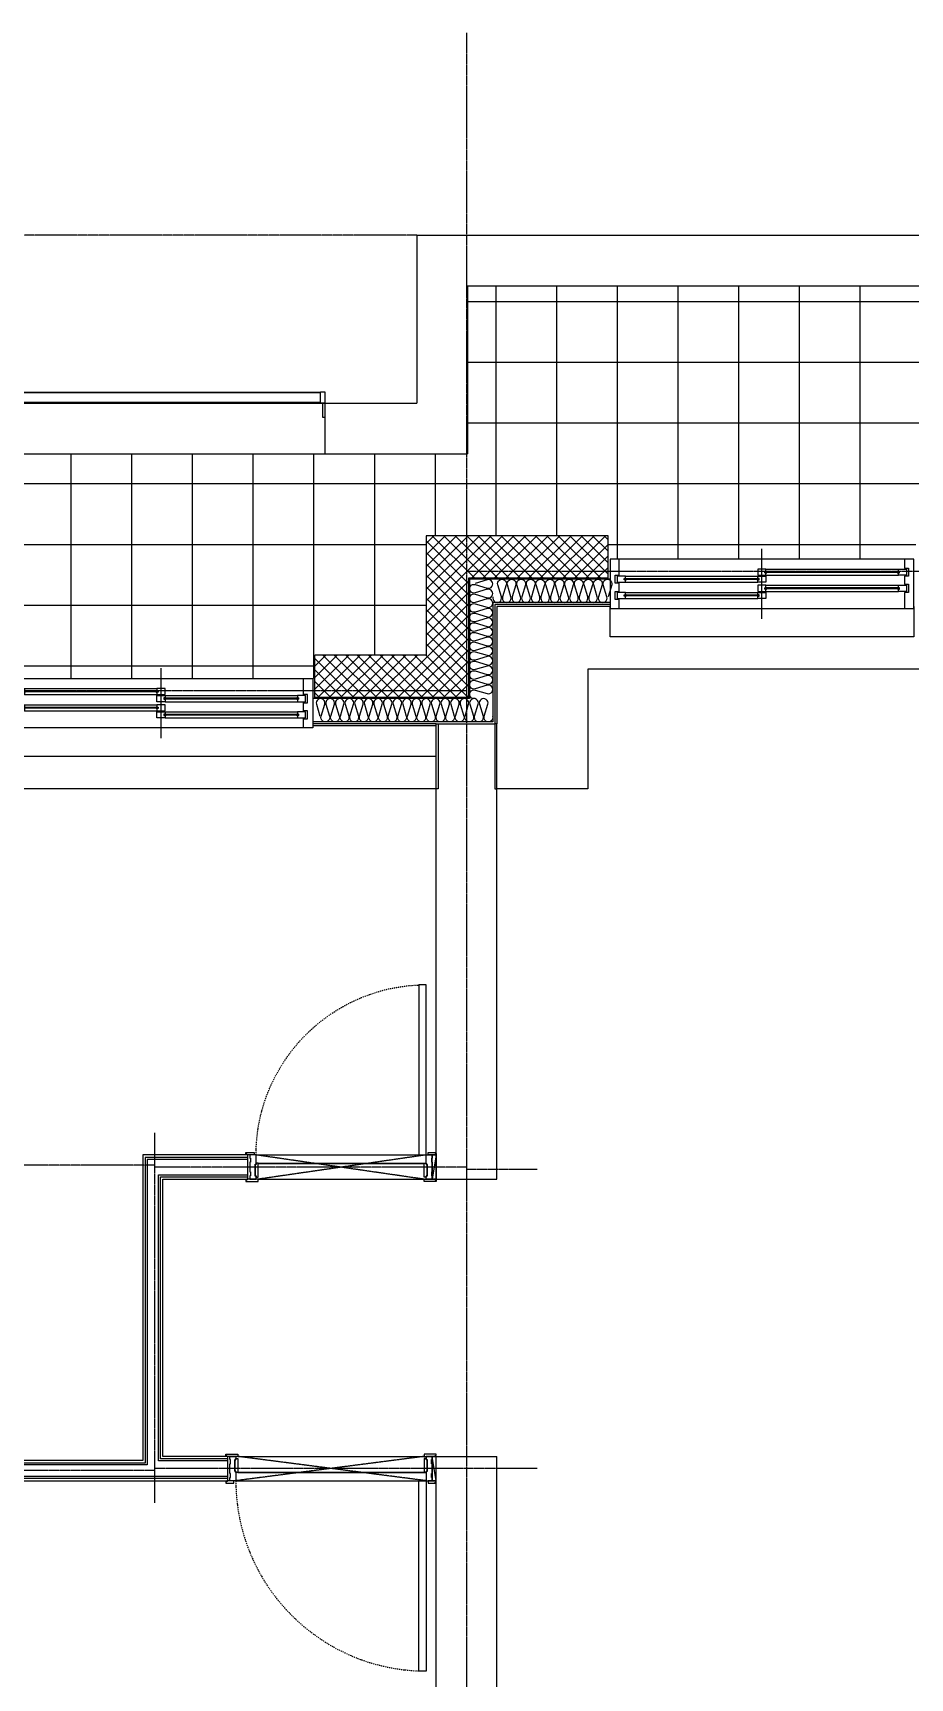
# Model space of a CAD drawing. Header units: millimetres. Extents: x 18456 to 179493, y -203649 to 469211.
# Drawn here: x 129628 to 133963, y 346967 to 355097 of the extents above; entities that cross this region are included whole.
import ezdxf

# ---------------------------------------------------------------- set-up
doc = ezdxf.new("R2010")
doc.units = ezdxf.units.MM
for name, pattern in [('X-평면도(기본형)$0$CEN', [52.5, 50, -1, 0.5, -1]), ('X-평면도(기본형)$0$DASHDOTX2', [2, 1, -0.5, 0, -0.5]), ('X-평면도(기본형)$0$HID', [2.8, 1.8, -1]), ('X-평면도(기본형)$0$HID2', [7.5, 6, -1.5])]:
    doc.linetypes.add(name, pattern=pattern)
for name, color, linetype, true_color in [('X-평면도(기본형)$0$40HAT', 9, 'Continuous', 0x808080), ('X-평면도(기본형)$0$4ELE', 4, 'Continuous', 0x00ffff), ('X-평면도(기본형)$0$4GYP', 4, 'Continuous', 0x00ffff), ('X-평면도(기본형)$0$7GYP', 7, 'Continuous', 0x000000), ('X-평면도(기본형)$0$AHID', 5, 'X-평면도(기본형)$0$HID', 0x0000ff), ('X-평면도(기본형)$0$CEN', 1, 'X-평면도(기본형)$0$CEN', 0xff0000), ('X-평면도(기본형)$0$DOOR', 4, 'Continuous', 0x00ffff), ('X-평면도(기본형)$0$ETC', 9, 'Continuous', 0x808080), ('X-평면도(기본형)$0$INS', 9, 'Continuous', 0x808080), ('X-평면도(기본형)$0$INSUL', 9, 'Continuous', 0x808080), ('X-평면도(기본형)$0$TIL', 5, 'Continuous', 0x0000ff), ('X-평면도(기본형)$0$UIS', 7, 'X-평면도(기본형)$0$HID2', 0x000000), ('X-평면도(기본형)$0$W1', 2, 'Continuous', 0xffff00), ('X-평면도(기본형)$0$W2', 3, 'Continuous', 0x00ff00), ('X-평면도(기본형)$0$WID', 4, 'Continuous', 0x00ffff)]:
    doc.layers.add(name, color=color, linetype=linetype, true_color=true_color)

# ---------------------------------------------------------------- blocks, each defined once
blk = doc.blocks.new('X-평면도(기본형)$0$100012')
at = {"layer": 'X-평면도(기본형)$0$DOOR', "color": 1, "linetype": 'ByBlock', "true_color": 0xff0000}
blk.add_line((-20, 0), (0, -120), dxfattribs=at)
at = {"layer": 'X-평면도(기본형)$0$DOOR', "color": 5, "true_color": 0x0000ff}
for p, q in [((960, -40), (40, -40)), ((960, -43), (40, -43))]:
    blk.add_line(p, q, dxfattribs=at)
at = {"layer": 'X-평면도(기본형)$0$DOOR'}
for points in [[(30, 0), (30, 940.8), (66, 940.8), (66, 0)], [(30, 0), (30, 940.8), (66, 940.8), (66, 0)], [(0, 0), (0, -15.9), (3, -15.9), (3, -35.9), (0, -35.9), (0, -84.1), (3, -84.1), (3, -104.1), (0, -104.1), (0, -120), (30, -120), (30, -105), (25, -105), (25, -45), (30, -45), (30, -40), (30, 0)], [(1000, 0), (1000, -15.9), (997, -15.9), (997, -35.9), (1000, -35.9), (1000, -84.1), (997, -84.1), (997, -104.1), (1000, -104.1), (1000, -120), (999.1, -120), (980, -120), (970, -120), (970, -105), (975, -105), (975, -45), (970, -45), (970, -40), (970, 0)], [(40, -40), (30, -40), (30, -47), (25, -47), (25, -103), (30, -103), (30, -110), (40, -110)], [(960, -40), (970, -40), (970, -47), (975, -47), (975, -103), (970, -103), (970, -110), (960, -110)]]:
    blk.add_lwpolyline(points, close=True, dxfattribs=at)
at = {"layer": 'X-평면도(기본형)$0$DOOR', "linetype": 'ByBlock'}
for points in [[(-15, 12), (-15, 7), (-20, 7), (-20, 0), (20, 0), (20, 12)], [(1015, 0), (1015, 5), (1020, 5), (1020, 12), (980, 12), (980, 0)], [(-15, -120), (-15, -125), (-20, -125), (-20, -132), (40, -132), (40, -120)], [(1015, -120), (1015, -125), (1020, -125), (1020, -132), (960, -132), (960, -120)]]:
    blk.add_lwpolyline(points, close=True, dxfattribs=at)
at = {"layer": 'X-평면도(기본형)$0$DOOR', "color": 1, "linetype": 'ByBlock', "true_color": 0xff0000}
blk.add_lwpolyline([(-20, 0), (-20, -120), (0, -120), (0, 0)], close=True, dxfattribs=at)
at = {"layer": 'X-평면도(기본형)$0$DOOR', "color": 1, "linetype": 'X-평면도(기본형)$0$HID', "true_color": 0xff0000}
blk.add_lwpolyline([(960, -120), (40, -120), (970, 0), (30, 0)], close=True, dxfattribs=at)
at = {"layer": 'X-평면도(기본형)$0$DOOR', "color": 1, "linetype": 'X-평면도(기본형)$0$DASHDOTX2', "ltscale": 5, "true_color": 0xff0000}
blk.add_arc((28.6, -0.6), 941.4, 0.03802, 87.72378, dxfattribs=at)
blk = doc.blocks.new('X-평면도(기본형)$0$DW1500')
at = {"layer": 'X-평면도(기본형)$0$WID', "color": 8, "true_color": 0x808080}
for p, q in [((1455, 0), (45, 0)), ((766.5, -63), (1428.5, -63)), ((766.5, -63), (766.5, -67)), ((766.5, -67), (1428.5, -67)), ((1428.5, -63), (1428.5, -67)), ((71.5, -98), (733.5, -98)), ((71.5, -98), (71.5, -102)), ((71.5, -102), (733.5, -102)), ((733.5, -98), (733.5, -102)), ((766.5, -143), (1428.5, -143)), ((766.5, -143), (766.5, -147)), ((766.5, -147), (1428.5, -147)), ((1428.5, -143), (1428.5, -147)), ((71.5, -178), (733.5, -178)), ((71.5, -178), (71.5, -182)), ((71.5, -182), (733.5, -182)), ((733.5, -178), (733.5, -182)), ((45, -245), (1455, -245))]:
    blk.add_line(p, q, dxfattribs=at)
at = {"layer": 'X-평면도(기본형)$0$WID', "color": 1, "true_color": 0xff0000}
blk.add_line((750, 50), (750, -295), dxfattribs=at)
at = {"layer": 'X-평면도(기본형)$0$WID'}
for p, q in [((1425, -50), (770, -50)), ((1425, -80), (770, -80)), ((730, -85), (75, -85)), ((730, -115), (75, -115)), ((1425, -130), (770, -130)), ((1425, -160), (770, -160)), ((730, -165), (75, -165)), ((730, -195), (75, -195))]:
    blk.add_line(p, q, dxfattribs=at)
for points in [[(0, -245), (45, -245), (45, -200), (25, -200), (25, -160), (45, -160), (45, -120), (25, -120), (25, -80), (45, -80), (45, 0), (0, 0)], [(1500, 0), (1455, 0), (1455, -45), (1475, -45), (1475, -85), (1455, -85), (1455, -125), (1475, -125), (1475, -165), (1455, -165), (1455, -245), (1500, -245)], [(770, -80), (730, -80), (730, -50), (770, -50), (770, -60), (764.5, -61.8), (764.5, -68.2), (770, -70)], [(1425, -80), (1465, -80), (1465, -50), (1425, -50), (1425, -60), (1430.5, -61.8), (1430.5, -68.2), (1425, -70)], [(75, -115), (35, -115), (35, -85), (75, -85), (75, -95), (69.5, -96.8), (69.5, -103.2), (75, -105)], [(730, -115), (770, -115), (770, -85), (730, -85), (730, -95), (735.5, -96.8), (735.5, -103.2), (730, -105)], [(770, -160), (730, -160), (730, -130), (770, -130), (770, -140), (764.5, -141.8), (764.5, -148.2), (770, -150)], [(1425, -160), (1465, -160), (1465, -130), (1425, -130), (1425, -140), (1430.5, -141.8), (1430.5, -148.2), (1425, -150)], [(75, -195), (35, -195), (35, -165), (75, -165), (75, -175), (69.5, -176.8), (69.5, -183.2), (75, -185)], [(730, -195), (770, -195), (770, -165), (730, -165), (730, -175), (735.5, -176.8), (735.5, -183.2), (730, -185)]]:
    blk.add_lwpolyline(points, close=True, dxfattribs=at)
at = {"layer": 'X-평면도(기본형)$0$WID', "color": 8, "true_color": 0x808080}
for points in [[(770, -59.2), (772.7, -60.6), (773.3, -61.6), (773.8, -63)], [(770, -70.8), (772.7, -69.4), (773.3, -68.4), (773.8, -67)], [(1425, -59.2), (1422.3, -60.6), (1421.7, -61.6), (1421.2, -63)], [(1425, -70.8), (1422.3, -69.4), (1421.7, -68.4), (1421.2, -67)], [(75, -94.2), (77.7, -95.6), (78.3, -96.6), (78.8, -98)], [(75, -105.8), (77.7, -104.4), (78.3, -103.4), (78.8, -102)], [(730, -94.2), (727.3, -95.6), (726.7, -96.6), (726.2, -98)], [(730, -105.8), (727.3, -104.4), (726.7, -103.4), (726.2, -102)], [(770, -139.2), (772.7, -140.6), (773.3, -141.6), (773.8, -143)], [(770, -150.8), (772.7, -149.4), (773.3, -148.4), (773.8, -147)], [(1425, -139.2), (1422.3, -140.6), (1421.7, -141.6), (1421.2, -143)], [(1425, -150.8), (1422.3, -149.4), (1421.7, -148.4), (1421.2, -147)], [(75, -174.2), (77.7, -175.6), (78.3, -176.6), (78.8, -178)], [(75, -185.8), (77.7, -184.4), (78.3, -183.4), (78.8, -182)], [(730, -174.2), (727.3, -175.6), (726.7, -176.6), (726.2, -178)], [(730, -185.8), (727.3, -184.4), (726.7, -183.4), (726.2, -182)]]:
    blk.add_lwpolyline(points, dxfattribs=at)
blk = doc.blocks.new('U140 (X-평면도(기본형)$0$ins-l)')
at = {"layer": 'X-평면도(기본형)$0$INSUL', "color": 8, "true_color": 0x808080}
for p, q in [((36.9, 24.2), (21.4, 75.8)), ((57.5, 75.8), (42, 24.2)), ((78.1, 24.2), (62.6, 75.8)), ((98.7, 75.8), (83.2, 24.2)), ((119.3, 24.2), (103.8, 75.8)), ((139.9, 75.8), (124.5, 24.2)), ((160.5, 24.2), (145.1, 75.8)), ((181.1, 75.8), (165.7, 24.2)), ((201.7, 24.2), (186.3, 75.8)), ((222.3, 75.8), (206.9, 24.2)), ((243, 24.2), (227.5, 75.8)), ((263.6, 75.8), (248.1, 24.2)), ((284.2, 24.2), (268.7, 75.8)), ((304.8, 75.8), (289.3, 24.2)), ((325.4, 24.2), (309.9, 75.8)), ((346, 75.8), (330.6, 24.2)), ((366.6, 24.2), (351.2, 75.8)), ((387.2, 75.8), (371.8, 24.2)), ((407.8, 24.2), (392.4, 75.8)), ((428.4, 75.8), (413, 24.2)), ((449.1, 24.2), (433.6, 75.8)), ((469.7, 75.8), (454.2, 24.2)), ((490.3, 24.2), (474.8, 75.8)), ((510.9, 75.8), (495.4, 24.2))]:
    blk.add_line(p, q, dxfattribs=at)
at = {"layer": 'X-평면도(기본형)$0$INSUL', "color": 8, "true_color": 0x808080, "extrusion": (0, 0, -1)}
for centre in [(-39.4, 81.2), (-80.7, 81.2), (-121.9, 81.2), (-163.1, 81.2), (-204.3, 81.2), (-245.5, 81.2), (-286.8, 81.2), (-328, 81.2), (-369.2, 81.2), (-410.4, 81.2), (-451.6, 81.2), (-492.9, 81.2)]:
    blk.add_arc(centre, 18.8, 343.30076, 196.69924, dxfattribs=at)
at = {"layer": 'X-평면도(기본형)$0$INSUL', "color": 8, "true_color": 0x808080}
for centre in [(18.8, 18.8), (60, 18.8), (101.3, 18.8), (142.5, 18.8), (183.7, 18.8), (224.9, 18.8), (266.1, 18.8), (307.4, 18.8), (348.6, 18.8), (389.8, 18.8), (431, 18.8), (472.2, 18.8)]:
    blk.add_arc(centre, 18.8, 163.30076, 16.69924, dxfattribs=at)
blk = doc.blocks.new('U105 (X-평면도(기본형)$0$ins-l)')
at = {"layer": 'X-평면도(기본형)$0$INSUL', "color": 8, "true_color": 0x808080}
for p, q in [((36.9, 24.2), (21.4, 75.8)), ((57.5, 75.8), (42, 24.2)), ((78.1, 24.2), (62.6, 75.8)), ((98.7, 75.8), (83.2, 24.2)), ((119.3, 24.2), (103.8, 75.8)), ((139.9, 75.8), (124.5, 24.2)), ((160.5, 24.2), (145.1, 75.8)), ((181.1, 75.8), (165.7, 24.2)), ((201.7, 24.2), (186.3, 75.8)), ((222.3, 75.8), (206.9, 24.2)), ((243, 24.2), (227.5, 75.8)), ((263.6, 75.8), (248.1, 24.2)), ((284.2, 24.2), (268.7, 75.8)), ((304.8, 75.8), (289.3, 24.2)), ((325.4, 24.2), (309.9, 75.8)), ((346, 75.8), (330.6, 24.2)), ((366.6, 24.2), (351.2, 75.8)), ((387.2, 75.8), (371.8, 24.2)), ((407.8, 24.2), (392.4, 75.8)), ((428.4, 75.8), (413, 24.2)), ((449.1, 24.2), (433.6, 75.8)), ((469.7, 75.8), (454.2, 24.2)), ((490.3, 24.2), (474.8, 75.8)), ((510.9, 75.8), (495.4, 24.2))]:
    blk.add_line(p, q, dxfattribs=at)
at = {"layer": 'X-평면도(기본형)$0$INSUL', "color": 8, "true_color": 0x808080, "extrusion": (0, 0, -1)}
for centre in [(-39.4, 81.2), (-80.7, 81.2), (-121.9, 81.2), (-163.1, 81.2), (-204.3, 81.2), (-245.5, 81.2), (-286.8, 81.2), (-328, 81.2), (-369.2, 81.2), (-410.4, 81.2), (-451.6, 81.2), (-492.9, 81.2)]:
    blk.add_arc(centre, 18.8, 343.30076, 196.69924, dxfattribs=at)
at = {"layer": 'X-평면도(기본형)$0$INSUL', "color": 8, "true_color": 0x808080}
for centre in [(18.8, 18.8), (60, 18.8), (101.3, 18.8), (142.5, 18.8), (183.7, 18.8), (224.9, 18.8), (266.1, 18.8), (307.4, 18.8), (348.6, 18.8), (389.8, 18.8), (431, 18.8), (472.2, 18.8)]:
    blk.add_arc(centre, 18.8, 163.30076, 16.69924, dxfattribs=at)
blk = doc.blocks.new('U152 (X-평면도(기본형)$0$ins-l)')
at = {"layer": 'X-평면도(기본형)$0$INSUL', "color": 8, "true_color": 0x808080}
for p, q in [((36.9, 24.2), (21.4, 75.8)), ((57.5, 75.8), (42, 24.2)), ((78.1, 24.2), (62.6, 75.8)), ((98.7, 75.8), (83.2, 24.2)), ((119.3, 24.2), (103.8, 75.8)), ((139.9, 75.8), (124.5, 24.2)), ((160.5, 24.2), (145.1, 75.8)), ((181.1, 75.8), (165.7, 24.2)), ((201.7, 24.2), (186.3, 75.8)), ((222.3, 75.8), (206.9, 24.2)), ((243, 24.2), (227.5, 75.8)), ((263.6, 75.8), (248.1, 24.2)), ((284.2, 24.2), (268.7, 75.8)), ((304.8, 75.8), (289.3, 24.2)), ((325.4, 24.2), (309.9, 75.8)), ((346, 75.8), (330.6, 24.2)), ((366.6, 24.2), (351.2, 75.8)), ((387.2, 75.8), (371.8, 24.2)), ((407.8, 24.2), (392.4, 75.8)), ((428.4, 75.8), (413, 24.2)), ((449.1, 24.2), (433.6, 75.8)), ((469.7, 75.8), (454.2, 24.2)), ((490.3, 24.2), (474.8, 75.8)), ((510.9, 75.8), (495.4, 24.2)), ((531.5, 24.2), (516, 75.8)), ((552.1, 75.8), (536.6, 24.2)), ((572.7, 24.2), (557.3, 75.8)), ((593.3, 75.8), (577.9, 24.2)), ((613.9, 24.2), (598.5, 75.8)), ((634.5, 75.8), (619.1, 24.2)), ((655.2, 24.2), (639.7, 75.8)), ((675.8, 75.8), (660.3, 24.2)), ((696.4, 24.2), (680.9, 75.8)), ((717, 75.8), (701.5, 24.2)), ((737.6, 24.2), (722.1, 75.8)), ((758.2, 75.8), (742.7, 24.2))]:
    blk.add_line(p, q, dxfattribs=at)
at = {"layer": 'X-평면도(기본형)$0$INSUL', "color": 8, "true_color": 0x808080, "extrusion": (0, 0, -1)}
for centre in [(-39.4, 81.2), (-80.7, 81.2), (-121.9, 81.2), (-163.1, 81.2), (-204.3, 81.2), (-245.5, 81.2), (-286.8, 81.2), (-328, 81.2), (-369.2, 81.2), (-410.4, 81.2), (-451.6, 81.2), (-492.9, 81.2), (-534.1, 81.2), (-575.3, 81.2), (-616.5, 81.2), (-657.7, 81.2), (-699, 81.2), (-740.2, 81.2)]:
    blk.add_arc(centre, 18.8, 343.30076, 196.69924, dxfattribs=at)
at = {"layer": 'X-평면도(기본형)$0$INSUL', "color": 8, "true_color": 0x808080}
for centre in [(18.8, 18.8), (60, 18.8), (101.3, 18.8), (142.5, 18.8), (183.7, 18.8), (224.9, 18.8), (266.1, 18.8), (307.4, 18.8), (348.6, 18.8), (389.8, 18.8), (431, 18.8), (472.2, 18.8), (513.5, 18.8), (554.7, 18.8), (595.9, 18.8), (637.1, 18.8), (678.3, 18.8), (719.6, 18.8)]:
    blk.add_arc(centre, 18.8, 163.30076, 16.69924, dxfattribs=at)
blk = doc.blocks.new('X-평면도(기본형)$0$wd120900')
at = {"layer": 'X-평면도(기본형)$0$DOOR', "color": 1, "linetype": 'ByBlock', "true_color": 0xff0000}
blk.add_line((-20, 120), (0, 0), dxfattribs=at)
at = {"layer": 'X-평면도(기본형)$0$DOOR', "color": 5, "true_color": 0x0000ff}
for p, q in [((860, 80), (40, 80)), ((860, 77), (40, 77))]:
    blk.add_line(p, q, dxfattribs=at)
at = {"layer": 'X-평면도(기본형)$0$DOOR'}
for points in [[(30, 120), (30, 960), (66, 960), (66, 120)], [(30, 120), (30, 960), (66, 960), (66, 120)], [(0, 120), (0, 104.1), (3, 104.1), (3, 84.1), (0, 84.1), (0, 35.9), (3, 35.9), (3, 15.9), (0, 15.9), (0, 0), (30, 0), (30, 15), (25, 15), (25, 75), (30, 75), (30, 80), (30, 120)], [(900, 120), (900, 104.1), (897, 104.1), (897, 84.1), (900, 84.1), (900, 35.9), (897, 35.9), (897, 15.9), (900, 15.9), (900, 0), (899.1, 0), (880, 0), (870, 0), (870, 15), (875, 15), (875, 75), (870, 75), (870, 80), (870, 120)], [(40, 80), (30, 80), (30, 73), (25, 73), (25, 17), (30, 17), (30, 10), (40, 10)], [(860, 80), (870, 80), (870, 73), (875, 73), (875, 17), (870, 17), (870, 10), (860, 10)]]:
    blk.add_lwpolyline(points, close=True, dxfattribs=at)
at = {"layer": 'X-평면도(기본형)$0$DOOR', "linetype": 'ByBlock'}
for points in [[(-15, 132), (-15, 127), (-20, 127), (-20, 120), (20, 120), (20, 132)], [(915, 120), (915, 125), (920, 125), (920, 132), (880, 132), (880, 120)], [(-15, 0), (-15, -5), (-20, -5), (-20, -12), (40, -12), (40, 0)], [(915, 0), (915, -5), (920, -5), (920, -12), (860, -12), (860, 0)]]:
    blk.add_lwpolyline(points, close=True, dxfattribs=at)
at = {"layer": 'X-평면도(기본형)$0$DOOR', "color": 1, "linetype": 'ByBlock', "true_color": 0xff0000}
blk.add_lwpolyline([(-20, 120), (-20, 0), (0, 0), (0, 120)], close=True, dxfattribs=at)
at = {"layer": 'X-평면도(기본형)$0$DOOR', "color": 1, "linetype": 'X-평면도(기본형)$0$HID', "true_color": 0xff0000}
blk.add_lwpolyline([(860, 0), (40, 0), (870, 120), (30, 120)], close=True, dxfattribs=at)
at = {"layer": 'X-평면도(기본형)$0$DOOR', "color": 1, "linetype": 'X-평면도(기본형)$0$DASHDOTX2', "ltscale": 5, "true_color": 0xff0000}
blk.add_arc((28.6, 119.4), 841.4, 0.03802, 87.45308, dxfattribs=at)
blk = doc.blocks.new('U165 (X-평면도(기본형)$0$ng)')
at = {"color": 0, "linetype": 'ByBlock', "lineweight": -2}
for p, q in [((-810, -103.5), (-810, 22.5)), ((-810, 22.5), (-800, 22.5)), ((-800, 22.5), (-800, -47.5)), ((800, 22.5), (810, 22.5)), ((800, -47.5), (800, 22.5)), ((810, 22.5), (810, -103.5)), ((-810, -47.5), (-788, -47.5)), ((-788, -47.5), (-788, -50.5)), ((788, -50.5), (-788, -50.5)), ((-788, -50.5), (-788, -100.5)), ((-788, -50.5), (788, -50.5)), ((788, -50.5), (788, -47.5)), ((788, -47.5), (810, -47.5)), ((788, -100.5), (788, -50.5)), ((-788, -103.5), (-810, -103.5)), ((-788, -100.5), (788, -100.5)), ((788, -100.5), (-788, -100.5)), ((-788, -100.5), (-788, -103.5)), ((788, -103.5), (788, -100.5)), ((810, -103.5), (788, -103.5))]:
    blk.add_line(p, q, dxfattribs=at)

msp = doc.modelspace()

# ---------------------------------------------------------------- hatches: boundary and pattern name
at = {"layer": 'X-평면도(기본형)$0$40HAT'}
h = msp.add_hatch(dxfattribs=at)
h.set_pattern_fill('H3', color=256, scale=40, style=0, pattern_type=2)
h.set_pattern_definition([(315, (-174175.336, 75338.112), (28.2842712, 28.2842712), []), (45, (-174175.336, 75338.112), (-28.2842712, 28.2842712), [])])
h.paths.add_polyline_path([(131021.3, 351812.4), (131021.3, 352022.4), (131571.3, 352022.4), (131571.3, 352612.4), (132471.3, 352612.4), (132471.3, 352402.4), (131781.3, 352402.4), (131781.3, 351812.4)], flags=0)
at = {"layer": 'X-평면도(기본형)$0$TIL'}
h = msp.add_hatch(dxfattribs=at)
h.set_pattern_fill('H3', color=256, scale=300, angle=45, style=0, pattern_type=2)
h.set_pattern_definition([(360, (-512482.68, 372669.67), (2e-13, 300), []), (90, (-512482.68, 372669.67), (-300, 9e-14), [])])
h.paths.add_polyline_path([(140631.3, 353847.4), (137281.3, 353847.4), (137281.3, 352952.4), (136531.3, 352952.4), (136531.3, 353847.4), (131776.3, 353847.4), (131776.3, 353017.4), (128901.3, 353017.4), (128901.3, 352022.4), (129501.3, 352022.4), (129501.3, 351907.4), (131021.3, 351907.4), (131021.3, 352022.4), (131571.3, 352022.4), (131571.3, 352612.4), (132471.3, 352612.4), (132471.3, 352497.4), (133991.3, 352497.4), (133991.3, 352612.4), (137661.3, 352612.4), (137661.3, 352497.4), (139181.3, 352497.4), (139181.3, 352612.4), (139581.3, 352612.4), (139731.3, 352612.4), (140631.3, 352612.4)], flags=0)

# ---------------------------------------------------------------- linework, layer by layer
at = {"layer": 'X-평면도(기본형)$0$4ELE'}
for p, q in [((129451.3, 353267.4), (131071.3, 353267.4)), ((129451.3, 353017.4), (131071.3, 353017.4))]:
    msp.add_line(p, q, dxfattribs=at)
at = {"layer": 'X-평면도(기본형)$0$4GYP'}
for p, q in [((131911.3, 352272.4), (131911.3, 351682.4)), ((132481.3, 352272.4), (131911.3, 352272.4)), ((131921.3, 352262.4), (131921.3, 351682.4)), ((132481.3, 352262.4), (131921.3, 352262.4)), ((131621.3, 351682.4), (131011.3, 351682.4)), ((131621.3, 351672.4), (131011.3, 351672.4))]:
    msp.add_line(p, q, dxfattribs=at)
at = {"layer": 'X-평면도(기본형)$0$7GYP'}
for p, q in [((130691.3, 349432.4), (130691.3, 349552.4)), ((130591.3, 347942.4), (130591.3, 348062.4))]:
    msp.add_line(p, q, dxfattribs=at)
for points in [[(130691.3, 349530.4), (130193.3, 349530.4), (130193.3, 348020.4), (127779.3, 348020.4), (127779.3, 349452.4)], [(130691.3, 349539.9), (130183.8, 349539.9), (130183.8, 348029.9), (127788.8, 348029.9), (127788.8, 349452.4)], [(130691.3, 349552.4), (130171.3, 349552.4), (130171.3, 348042.4), (127801.3, 348042.4), (127801.3, 349452.4)], [(127701.3, 349452.4), (127701.3, 347942.4), (130591.3, 347942.4)], [(127713.8, 349452.4), (127713.8, 347954.9), (130591.3, 347954.9)], [(127723.3, 349452.4), (127723.3, 347964.4), (130591.3, 347964.4)], [(130591.3, 348040.4), (130249.3, 348040.4), (130249.3, 349454.4), (130691.3, 349454.4)], [(130591.3, 348049.9), (130258.8, 348049.9), (130258.8, 349444.9), (130691.3, 349444.9)], [(130591.3, 348062.4), (130271.3, 348062.4), (130271.3, 349432.4), (130691.3, 349432.4)]]:
    msp.add_lwpolyline(points, dxfattribs=at)
at = {"layer": 'X-평면도(기본형)$0$AHID'}
msp.add_line((128901.3, 351522.4), (131621.3, 351522.4), dxfattribs=at)
msp.add_lwpolyline([(133981.3, 352262.4), (133981.3, 352112.4), (132481.3, 352112.4), (132481.3, 352262.4)], dxfattribs=at)
at = {"layer": 'X-평면도(기본형)$0$CEN'}
for p, q in [((131771.3, 355097.4), (131771.3, 341277.4)), ((131526.3, 354097.4), (124286.3, 354097.4)), ((131771.3, 352437.4), (140831.3, 352437.4)), ((128846.3, 351847.4), (131771.3, 351847.4)), ((130231.3, 347832.4), (130231.3, 349662.4)), ((130231.3, 349502.4), (128831.3, 349502.4)), ((131771.3, 349492.4), (130231.3, 349492.4)), ((131771.3, 349482.4), (132121.3, 349482.4)), ((130231.3, 347992.4), (127591.3, 347992.4)), ((132121.3, 348002.4), (130231.3, 348002.4))]:
    msp.add_line(p, q, dxfattribs=at)
at = {"layer": 'X-평면도(기본형)$0$INS'}
for p, q in [((131786.3, 352397.4), (131786.3, 351807.4)), ((132481.3, 352397.4), (131786.3, 352397.4)), ((131901.3, 352282.4), (131901.3, 351692.4)), ((132481.3, 352282.4), (131901.3, 352282.4)), ((131786.3, 351807.4), (131011.3, 351807.4)), ((131901.3, 351692.4), (131011.3, 351692.4))]:
    msp.add_line(p, q, dxfattribs=at)
for points in [[(131621.3, 351362.4), (131621.3, 351682.4), (131631.3, 351682.4)], [(131921.3, 351362.4), (131921.3, 351682.4), (131911.3, 351682.4)]]:
    msp.add_lwpolyline(points, dxfattribs=at)
at = {"layer": 'X-평면도(기본형)$0$UIS'}
for points in [[(140181.3, 351782.4), (140181.3, 351952.4), (132371.3, 351952.4), (132371.3, 351362.4), (131921.3, 351362.4)], [(131621.3, 351362.4), (128791.3, 351362.4)]]:
    msp.add_lwpolyline(points, dxfattribs=at)
at = {"layer": 'X-평면도(기본형)$0$W1'}
for p, q in [((131526.3, 354097.4), (134211.3, 354097.4)), ((131526.3, 354097.4), (131526.3, 353267.4)), ((131776.3, 353847.4), (134211.3, 353847.4)), ((131776.3, 353847.4), (131776.3, 353017.4)), ((131071.3, 353267.4), (131071.3, 353017.4)), ((131071.3, 353267.4), (131526.3, 353267.4)), ((131071.3, 353017.4), (131776.3, 353017.4)), ((131631.3, 351682.4), (131911.3, 351682.4)), ((131621.3, 349432.4), (131621.3, 351362.4)), ((131921.3, 349432.4), (131921.3, 351362.4)), ((131621.3, 349432.4), (131921.3, 349432.4)), ((131621.3, 348062.4), (131921.3, 348062.4)), ((131621.3, 345452.4), (131621.3, 348062.4)), ((131921.3, 345452.4), (131921.3, 348062.4))]:
    msp.add_line(p, q, dxfattribs=at)
for points in [[(131631.3, 351682.4), (131631.3, 351362.4), (131621.3, 351362.4)], [(131911.3, 351682.4), (131911.3, 351362.4), (131921.3, 351362.4)]]:
    msp.add_lwpolyline(points, dxfattribs=at)
at = {"layer": 'X-평면도(기본형)$0$W2'}
for p, q in [((131571.3, 352612.4), (131571.3, 352022.4)), ((132471.3, 352612.4), (131571.3, 352612.4)), ((132471.3, 352402.4), (132471.3, 352612.4)), ((131781.3, 352402.4), (131781.3, 351812.4)), ((132471.3, 352402.4), (131781.3, 352402.4)), ((131021.3, 351812.4), (131021.3, 352022.4)), ((131571.3, 352022.4), (131021.3, 352022.4)), ((131781.3, 351812.4), (131021.3, 351812.4))]:
    msp.add_line(p, q, dxfattribs=at)

# ---------------------------------------------------------------- block references
at = {"layer": 'X-평면도(기본형)$0$40HAT', "rotation": 180}
msp.add_blockref('X-평면도(기본형)$0$100012', (131601.3, 347942.4), dxfattribs=at)
at = {"layer": 'X-평면도(기본형)$0$DOOR', "rotation": 180}
msp.add_blockref('X-평면도(기본형)$0$DW1500', (133981.3, 352252.4), dxfattribs=at)
at = {"layer": 'X-평면도(기본형)$0$DOOR', "xscale": -1}
msp.add_blockref('X-평면도(기본형)$0$DW1500', (131011.3, 351907.4), dxfattribs=at)
at = {"layer": 'X-평면도(기본형)$0$DOOR', "xscale": -1, "rotation": 9.871863326793573e-09}
msp.add_blockref('X-평면도(기본형)$0$wd120900', (131601.3, 349432.4), dxfattribs=at)
at = {"layer": 'X-평면도(기본형)$0$ETC', "rotation": 180}
msp.add_blockref('U165 (X-평면도(기본형)$0$ng)', (130261.3, 353219.9), dxfattribs=at)
at = {"layer": 'X-평면도(기본형)$0$INSUL', "xscale": -1.149999999999999, "yscale": 1.149999999999999, "zscale": 1.149999999999999, "rotation": 270}
msp.add_blockref('U105 (X-평면도(기본형)$0$ins-l)', (131786.3, 351807.4), dxfattribs=at)
at = {"layer": 'X-평면도(기본형)$0$INSUL', "yscale": 1.149999999999999, "zscale": 1.149999999999999}
for name, p, xscale in [('U140 (X-평면도(기본형)$0$ins-l)', (131901.3, 352282.4), 1.149999999999999), ('U152 (X-평면도(기본형)$0$ins-l)', (131901.3, 351692.4), -1.149999999999999)]:
    msp.add_blockref(name, p, dxfattribs=dict(at, xscale=xscale))

doc.saveas('drawing.dxf')
